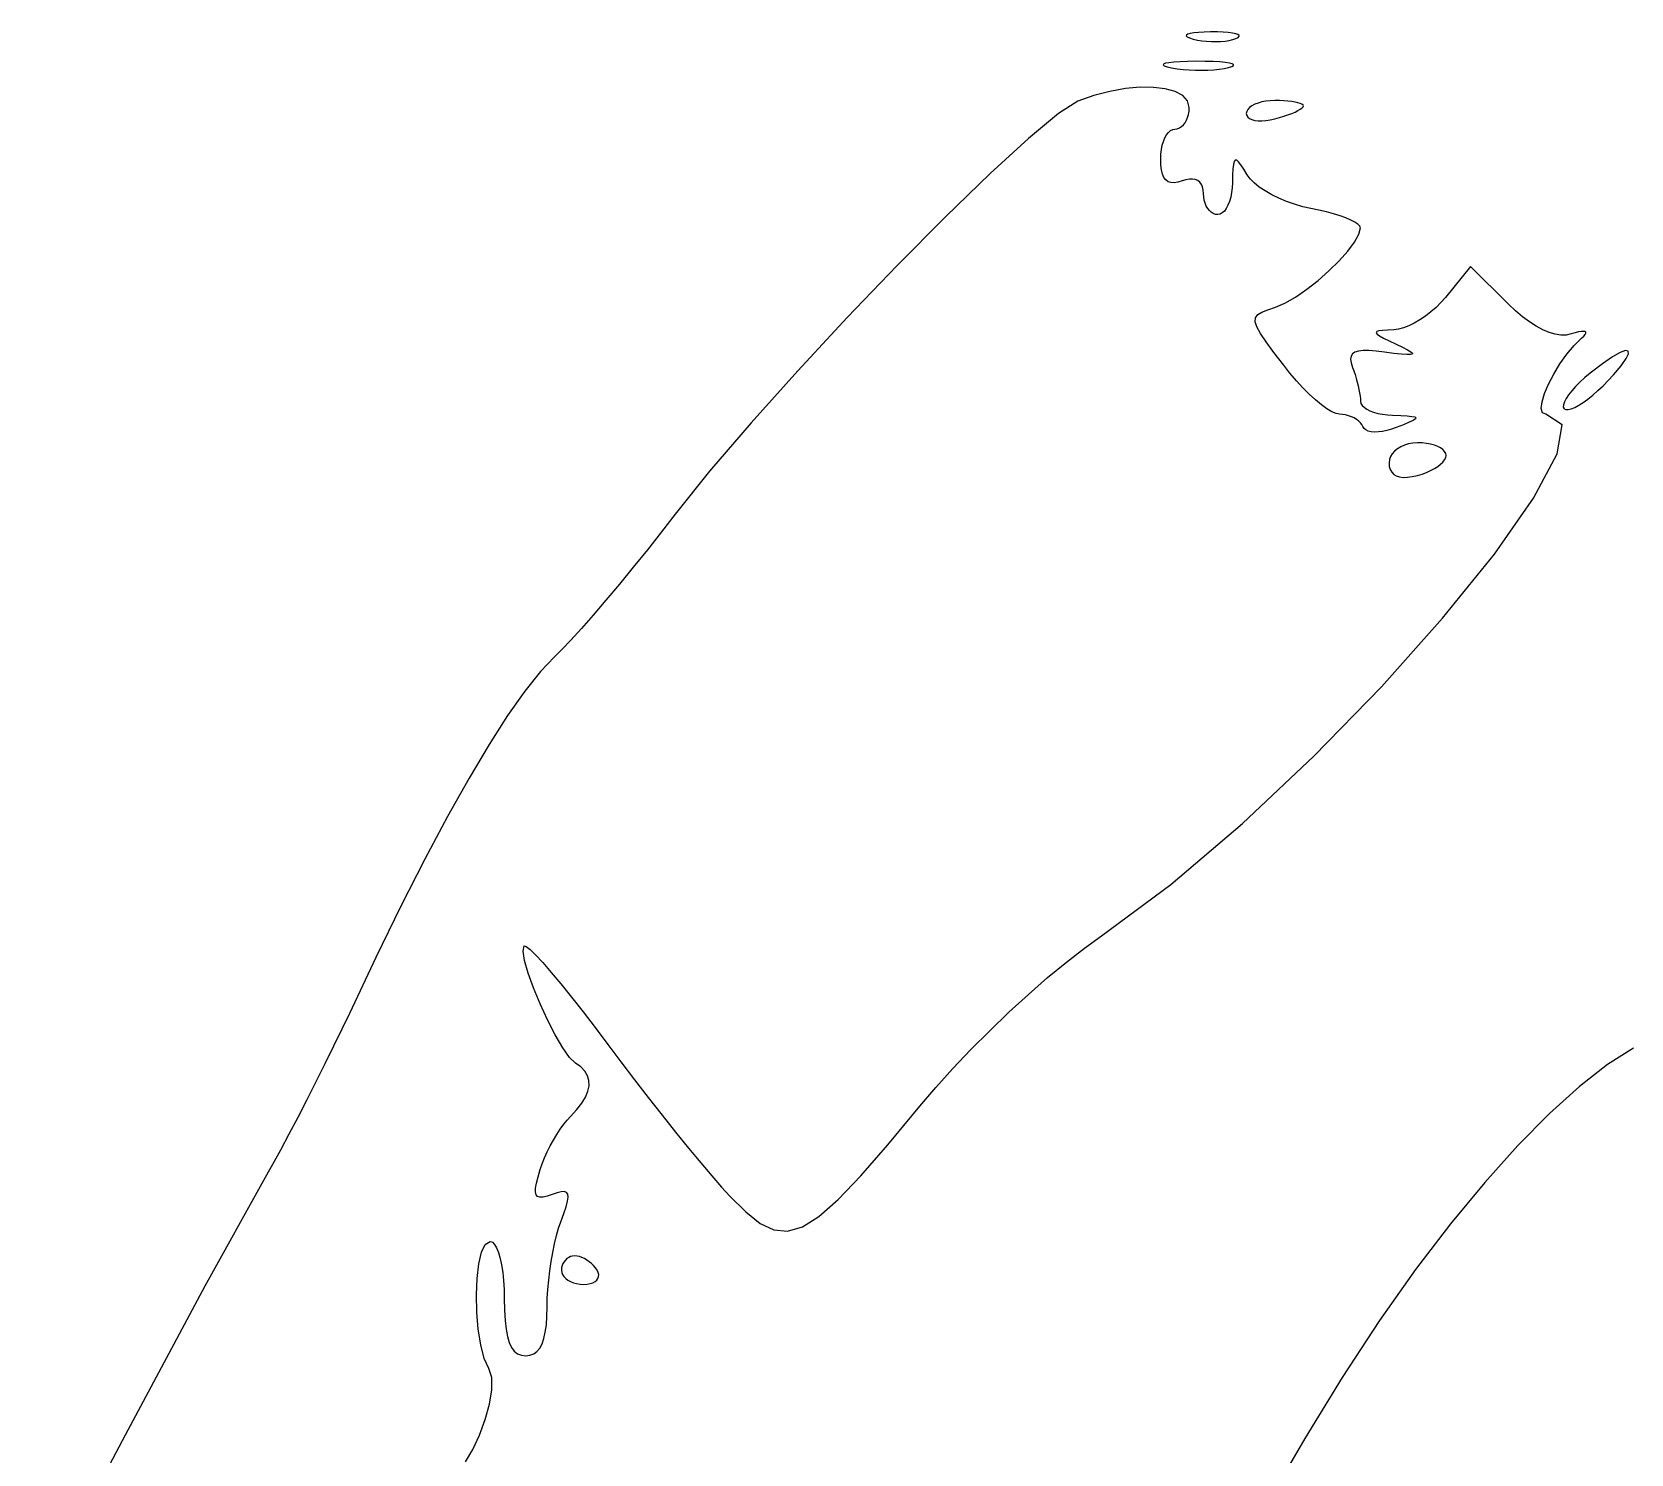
# Model space of a CAD drawing. Header units: millimetres. Extents: x 0 to 1242, y -2208 to 0.
# Drawn here: x 602.9 to 715, y -1510.9 to -1411.2 of the extents above; entities that cross this region are included whole.
import ezdxf

# ---------------------------------------------------------------- set-up
doc = ezdxf.new("R2010")
doc.units = ezdxf.units.MM
doc.layers.get('0').update_dxf_attribs({"linetype": 'CONTINUOUS'})

msp = doc.modelspace()

# ---------------------------------------------------------------- linework, layer by layer
for p, q in [((683.806776, -1411.413736), (683.793953, -1411.477198)), ((683.793953, -1411.477198), (683.864992, -1411.545592)), ((683.900875, -1411.35625), (683.806776, -1411.413736)), ((683.864992, -1411.545592), (684.022479, -1411.617874)), ((684.073664, -1411.305784), (683.900875, -1411.35625)), ((684.022479, -1411.617874), (684.269, -1411.693)), ((684.322557, -1411.263382), (684.073664, -1411.305784)), ((684.269, -1411.693), (684.57116, -1411.761084)), ((684.269, -1411.693), (684.269, -1411.693)), ((684.644968, -1411.230088), (684.322557, -1411.263382)), ((684.57116, -1411.761084), (684.88964, -1411.812992)), ((685.038311, -1411.206946), (684.644968, -1411.230088)), ((684.88964, -1411.812992), (685.21814, -1411.848808)), ((685.5, -1411.195), (685.038311, -1411.206946)), ((685.21814, -1411.848808), (685.55036, -1411.868616)), ((685.968761, -1411.19565), (685.5, -1411.195)), ((685.55036, -1411.868616), (685.88, -1411.8725)), ((685.88, -1411.8725), (686.20076, -1411.860544)), ((686.382568, -1411.20896), (685.968761, -1411.19565)), ((686.20076, -1411.860544), (686.50634, -1411.832832)), ((686.737707, -1411.23397), (686.382568, -1411.20896)), ((686.50634, -1411.832832), (686.79044, -1411.789448)), ((687.030464, -1411.26972), (686.737707, -1411.23397)), ((686.79044, -1411.789448), (687.04676, -1411.730476)), ((687.257125, -1411.31525), (687.030464, -1411.26972)), ((687.04676, -1411.730476), (687.269, -1411.656)), ((687.413976, -1411.3696), (687.257125, -1411.31525)), ((687.269, -1411.656), (687.428529, -1411.57597)), ((687.497303, -1411.43181), (687.413976, -1411.3696)), ((687.428529, -1411.57597), (687.503392, -1411.50092)), ((687.503392, -1411.50092), (687.497303, -1411.43181)), ((682.202768, -1413.44676), (682.173004, -1413.5054)), ((682.173004, -1413.5054), (682.253856, -1413.56896)), ((682.3395, -1413.394), (682.202768, -1413.44676)), ((682.253856, -1413.56896), (682.448972, -1413.63648)), ((682.579552, -1413.34808), (682.3395, -1413.394)), ((682.448972, -1413.63648), (682.762, -1413.707)), ((682.919276, -1413.30996), (682.579552, -1413.34808)), ((682.762, -1413.707), (683.15048, -1413.771267)), ((682.762, -1413.707), (682.762, -1413.707)), ((683.355024, -1413.2806), (682.919276, -1413.30996)), ((683.15048, -1413.771267), (683.56392, -1413.820696)), ((683.883148, -1413.26096), (683.355024, -1413.2806)), ((683.56392, -1413.820696), (683.99392, -1413.855329)), ((684.5, -1413.252), (683.883148, -1413.26096)), ((683.99392, -1413.855329), (684.43208, -1413.875208)), ((684.43208, -1413.875208), (684.87, -1413.880375)), ((685.123748, -1413.254757), (684.5, -1413.252)), ((684.87, -1413.880375), (685.29928, -1413.870872)), ((685.671824, -1413.269016), (685.123748, -1413.254757)), ((685.29928, -1413.870872), (685.71152, -1413.846741)), ((686.139476, -1413.293859), (685.671824, -1413.269016)), ((685.71152, -1413.846741), (686.09832, -1413.808024)), ((686.09832, -1413.808024), (686.45128, -1413.754763)), ((686.521952, -1413.328368), (686.139476, -1413.293859)), ((686.45128, -1413.754763), (686.762, -1413.687)), ((686.8145, -1413.371625), (686.521952, -1413.328368)), ((686.762, -1413.687), (686.990372, -1413.613773)), ((687.012368, -1413.422712), (686.8145, -1413.371625)), ((686.990372, -1413.613773), (687.105056, -1413.544704)), ((687.110804, -1413.480711), (687.012368, -1413.422712)), ((687.105056, -1413.544704), (687.110804, -1413.480711)), ((679.522037, -1415.168341), (678.437248, -1415.361024)), ((680.549184, -1415.074472), (679.522037, -1415.168341)), ((681.491875, -1415.077875), (680.549184, -1415.074472)), ((682.323296, -1415.177008), (681.491875, -1415.077875)), ((683.016633, -1415.370329), (682.323296, -1415.177008)), ((676.202, -1416.049), (674.835196, -1416.919595)), ((677.321631, -1415.654063), (676.202, -1416.049)), ((676.202, -1416.049), (676.202, -1416.049)), ((678.437248, -1415.361024), (677.321631, -1415.654063)), ((683.545072, -1415.656296), (683.016633, -1415.370329)), ((683.881799, -1416.033367), (683.545072, -1415.656296)), ((684, -1416.5), (683.881799, -1416.033367)), ((688.3872, -1416.371952), (688.2241, -1416.490686)), ((688.5875, -1416.26625), (688.3872, -1416.371952)), ((688.8208, -1416.175488), (688.5875, -1416.26625)), ((689.0829, -1416.101574), (688.8208, -1416.175488)), ((689.3696, -1416.046416), (689.0829, -1416.101574)), ((689.6767, -1416.011922), (689.3696, -1416.046416)), ((690, -1416), (689.6767, -1416.011922)), ((690.3233, -1416.005054), (690, -1416)), ((690.6304, -1416.019672), (690.3233, -1416.005054)), ((690.9171, -1416.043038), (690.6304, -1416.019672)), ((691.1792, -1416.074336), (690.9171, -1416.043038)), ((691.4125, -1416.11275), (691.1792, -1416.074336)), ((691.6128, -1416.157464), (691.4125, -1416.11275)), ((691.7759, -1416.207662), (691.6128, -1416.157464)), ((691.8976, -1416.262528), (691.7759, -1416.207662)), ((691.9737, -1416.321246), (691.8976, -1416.262528)), ((691.8976, -1416.530704), (691.9737, -1416.451893)), ((692, -1416.383), (691.9737, -1416.321246)), ((691.9737, -1416.451893), (692, -1416.383)), ((674.835196, -1416.919595), (672.729768, -1418.66592)), ((683.5896, -1417.7096), (683.70625, -1417.559375)), ((683.70625, -1417.559375), (683.8064, -1417.3844)), ((683.8064, -1417.3844), (683.88795, -1417.187825)), ((683.88795, -1417.187825), (683.9488, -1416.9728)), ((683.9488, -1416.9728), (683.98685, -1416.742475)), ((683.98685, -1416.742475), (684, -1416.5)), ((688.0263, -1416.759618), (688, -1416.906)), ((688, -1416.906), (688.0263, -1417.045758)), ((688, -1416.906), (688, -1416.906)), ((688.1024, -1416.620544), (688.0263, -1416.759618)), ((688.0263, -1417.045758), (688.1024, -1417.165104)), ((688.2241, -1416.490686), (688.1024, -1416.620544)), ((688.1024, -1417.165104), (688.2241, -1417.263246)), ((688.2241, -1417.263246), (688.3872, -1417.339392)), ((688.3872, -1417.339392), (688.5875, -1417.39275)), ((688.5875, -1417.39275), (688.8208, -1417.422528)), ((688.8208, -1417.422528), (689.0829, -1417.427934)), ((689.0829, -1417.427934), (689.3696, -1417.408176)), ((689.3696, -1417.408176), (689.6767, -1417.362462)), ((689.6767, -1417.362462), (690, -1417.29)), ((690, -1417.29), (690.3233, -1417.200317)), ((690.3233, -1417.200317), (690.6304, -1417.105336)), ((690.6304, -1417.105336), (690.9171, -1417.006959)), ((690.9171, -1417.006959), (691.1792, -1416.907088)), ((691.1792, -1416.907088), (691.4125, -1416.807625)), ((691.4125, -1416.807625), (691.6128, -1416.710472)), ((691.6128, -1416.710472), (691.7759, -1416.617531)), ((691.7759, -1416.617531), (691.8976, -1416.530704)), ((672.729768, -1418.66592), (670.041392, -1421.128285)), ((682.1936, -1418.864648), (682.29375, -1418.618875)), ((682.29375, -1418.618875), (682.4104, -1418.407872)), ((682.4104, -1418.407872), (682.54145, -1418.236061)), ((682.54145, -1418.236061), (682.6848, -1418.107864)), ((682.6848, -1418.107864), (682.83835, -1418.027703)), ((682.83835, -1418.027703), (683, -1418)), ((683, -1418), (683.16165, -1417.980275)), ((683.16165, -1417.980275), (683.3152, -1417.9232)), ((683.3152, -1417.9232), (683.45855, -1417.831925)), ((683.45855, -1417.831925), (683.5896, -1417.7096)), ((682, -1420.107), (682.01315, -1419.766367)), ((682.01315, -1419.766367), (682.0512, -1419.442816)), ((682.0512, -1419.442816), (682.11205, -1419.140769)), ((682.11205, -1419.140769), (682.1936, -1418.864648)), ((682.013893, -1420.515934), (682, -1420.107)), ((682.056064, -1420.866032), (682.013893, -1420.515934)), ((682.127251, -1421.158038), (682.056064, -1420.866032)), ((687.063184, -1420.791344), (687.041693, -1421.214428)), ((687.098391, -1420.478696), (687.063184, -1420.791344)), ((687.151232, -1420.274432), (687.098391, -1420.478696)), ((687.225625, -1420.1765), (687.151232, -1420.274432)), ((687.325488, -1420.182848), (687.225625, -1420.1765)), ((687.454739, -1420.291424), (687.325488, -1420.182848)), ((687.617296, -1420.500176), (687.454739, -1420.291424)), ((687.817077, -1420.807052), (687.617296, -1420.500176)), ((688.058, -1421.21), (687.817077, -1420.807052)), ((670.041392, -1421.128285), (666.925744, -1424.147)), ((682.228192, -1421.392696), (682.127251, -1421.158038)), ((682.359625, -1421.57075), (682.228192, -1421.392696)), ((682.522288, -1421.692944), (682.359625, -1421.57075)), ((682.716919, -1421.760022), (682.522288, -1421.692944)), ((682.944256, -1421.772728), (682.716919, -1421.760022)), ((683.205037, -1421.731806), (682.944256, -1421.772728)), ((683.5, -1421.638), (683.205037, -1421.731806)), ((683.764102, -1421.553816), (683.5, -1421.638)), ((684.006976, -1421.510648), (683.764102, -1421.553816)), ((684.227074, -1421.507572), (684.006976, -1421.510648)), ((684.422848, -1421.543664), (684.227074, -1421.507572)), ((684.59275, -1421.618), (684.422848, -1421.543664)), ((684.735232, -1421.729656), (684.59275, -1421.618)), ((684.848746, -1421.877708), (684.735232, -1421.729656)), ((684.931744, -1422.061232), (684.848746, -1421.877708)), ((684.982678, -1422.279304), (684.931744, -1422.061232)), ((687.03, -1421.75), (687.012122, -1422.113591)), ((687.041693, -1421.214428), (687.03, -1421.75)), ((688.264726, -1421.494862), (688.058, -1421.21)), ((688.549848, -1421.782136), (688.264726, -1421.494862)), ((688.903982, -1422.066854), (688.549848, -1421.782136)), ((689.317744, -1422.344048), (688.903982, -1422.066854)), ((685, -1422.531), (684.982678, -1422.279304)), ((685.01315, -1422.768476), (685, -1422.531)), ((685.0512, -1422.994048), (685.01315, -1422.768476)), ((685.11205, -1423.204632), (685.0512, -1422.994048)), ((686.818928, -1423.076384), (686.71525, -1423.338875)), ((686.904414, -1422.781517), (686.818928, -1423.076384)), ((686.969536, -1422.459008), (686.904414, -1422.781517)), ((687.012122, -1422.113591), (686.969536, -1422.459008)), ((689.78175, -1422.60875), (689.317744, -1422.344048)), ((690.286616, -1422.855992), (689.78175, -1422.60875)), ((690.822958, -1423.080806), (690.286616, -1422.855992)), ((691.381392, -1423.278224), (690.822958, -1423.080806)), ((666.925744, -1424.147), (663.5385, -1427.562375)), ((685.1936, -1423.397144), (685.11205, -1423.204632)), ((685.29375, -1423.5685), (685.1936, -1423.397144)), ((685.4104, -1423.715616), (685.29375, -1423.5685)), ((685.54145, -1423.835408), (685.4104, -1423.715616)), ((685.6848, -1423.924792), (685.54145, -1423.835408)), ((685.83835, -1423.980684), (685.6848, -1423.924792)), ((686, -1424), (685.83835, -1423.980684)), ((686.162058, -1423.970399), (686, -1424)), ((686.316784, -1423.884752), (686.162058, -1423.970399)), ((686.462006, -1423.747793), (686.316784, -1423.884752)), ((686.595552, -1423.564256), (686.462006, -1423.747793)), ((686.71525, -1423.338875), (686.595552, -1423.564256)), ((691.952534, -1423.443278), (691.381392, -1423.278224)), ((692.527, -1423.571), (691.952534, -1423.443278)), ((693.088374, -1423.685455), (692.527, -1423.571)), ((693.621632, -1423.81212), (693.088374, -1423.685455)), ((694.119478, -1423.948145), (693.621632, -1423.81212)), ((694.574616, -1424.09068), (694.119478, -1423.948145)), ((694.97975, -1424.236875), (694.574616, -1424.09068)), ((695.327584, -1424.38388), (694.97975, -1424.236875)), ((695.610822, -1424.528845), (695.327584, -1424.38388)), ((695.57816, -1425.92772), (695.888815, -1425.370475)), ((695.822168, -1424.66892), (695.610822, -1424.528845)), ((695.954326, -1424.801255), (695.822168, -1424.66892)), ((695.888815, -1425.370475), (696, -1424.923)), ((696, -1424.923), (695.954326, -1424.801255)), ((694.49584, -1427.24324), (695.102385, -1426.562665)), ((695.102385, -1426.562665), (695.57816, -1425.92772)), ((663.5385, -1427.562375), (660.035336, -1431.21472)), ((693.792875, -1427.937375), (694.49584, -1427.24324)), ((703.719, -1427.628), (701.949, -1429.814)), ((706.37, -1430.279), (703.719, -1427.628)), ((692.235085, -1429.238045), (693.02784, -1428.613)), ((693.02784, -1428.613), (693.792875, -1427.937375)), ((690.703815, -1430.208115), (691.44896, -1429.78044)), ((691.44896, -1429.78044), (692.235085, -1429.238045)), ((701.949, -1429.814), (701.638833, -1430.168228)), ((688.64872, -1431.232536), (688.80397, -1431.014843)), ((688.80397, -1431.014843), (689.08876, -1430.833432)), ((689.08876, -1430.833432), (689.49985, -1430.665689)), ((689.49985, -1430.665689), (690.034, -1430.489)), ((690.034, -1430.489), (690.703815, -1430.208115)), ((700.931631, -1430.824196), (700.549752, -1431.116432)), ((701.297184, -1430.506544), (700.931631, -1430.824196)), ((701.638833, -1430.168228), (701.297184, -1430.506544)), ((706.86552, -1430.748893), (706.37, -1430.279)), ((707.35744, -1431.165104), (706.86552, -1430.748893)), ((660.035336, -1431.21472), (656.571928, -1434.944345)), ((688.62625, -1431.509125), (688.64872, -1431.232536)), ((688.7398, -1431.867224), (688.62625, -1431.509125)), ((688.99261, -1432.329447), (688.7398, -1431.867224)), ((697.284786, -1432.154393), (697.140352, -1432.206176)), ((697.533344, -1432.117472), (697.284786, -1432.154393)), ((697.885318, -1432.090859), (697.533344, -1432.117472)), ((698.34, -1432.07), (697.885318, -1432.090859)), ((698.660697, -1432.030052), (698.34, -1432.07)), ((699.010536, -1431.936176), (698.660697, -1432.030052)), ((699.381939, -1431.793124), (699.010536, -1431.936176)), ((699.767328, -1431.605648), (699.381939, -1431.793124)), ((700.159125, -1431.3785), (699.767328, -1431.605648)), ((700.549752, -1431.116432), (700.159125, -1431.3785)), ((707.8424, -1431.526031), (707.35744, -1431.165104)), ((708.31704, -1431.830072), (707.8424, -1431.526031)), ((708.778, -1432.075625), (708.31704, -1431.830072)), ((709.22192, -1432.261088), (708.778, -1432.075625)), ((689.38792, -1432.918408), (688.99261, -1432.329447)), ((689.92897, -1433.656721), (689.38792, -1432.918408)), ((697.140352, -1432.206176), (697.10075, -1432.277375)), ((697.10075, -1432.277375), (697.166688, -1432.372544)), ((697.166688, -1432.372544), (697.338874, -1432.496237)), ((697.338874, -1432.496237), (697.618016, -1432.653008)), ((697.618016, -1432.653008), (698.004822, -1432.847411)), ((698.004822, -1432.847411), (698.5, -1433.084)), ((698.5, -1433.084), (698.954061, -1433.303095)), ((709.64544, -1432.384859), (709.22192, -1432.261088)), ((710.0452, -1432.445336), (709.64544, -1432.384859)), ((710.41784, -1432.440917), (710.0452, -1432.445336)), ((710.76, -1432.37), (710.41784, -1432.440917)), ((710.457344, -1433.785088), (710.971073, -1433.168431)), ((711.042593, -1432.285749), (710.76, -1432.37)), ((710.971073, -1433.168431), (711.5, -1432.656)), ((711.281824, -1432.227712), (711.042593, -1432.285749)), ((711.476571, -1432.195463), (711.281824, -1432.227712)), ((711.625712, -1432.188576), (711.476571, -1432.195463)), ((711.5, -1432.656), (711.648057, -1432.519661)), ((711.728125, -1432.206625), (711.625712, -1432.188576)), ((711.648057, -1432.519661), (711.743776, -1432.406128)), ((711.782688, -1432.249184), (711.728125, -1432.206625)), ((711.743776, -1432.406128), (711.788279, -1432.315827)), ((711.788279, -1432.315827), (711.782688, -1432.249184)), ((690.619, -1434.567), (689.92897, -1433.656721)), ((695.336493, -1433.934559), (695.307552, -1434.144616)), ((695.307552, -1434.144616), (695.343999, -1434.402157)), ((695.434656, -1433.770168), (695.336493, -1433.934559)), ((695.343999, -1434.402157), (695.442, -1434.709)), ((695.605875, -1433.649625), (695.434656, -1433.770168)), ((695.853984, -1433.571112), (695.605875, -1433.649625)), ((696.182817, -1433.532811), (695.853984, -1433.571112)), ((696.596208, -1433.532904), (696.182817, -1433.532811)), ((697.097991, -1433.569573), (696.596208, -1433.532904)), ((697.692, -1433.641), (697.097991, -1433.569573)), ((698.339269, -1433.726735), (697.692, -1433.641)), ((698.853632, -1433.78592), (698.339269, -1433.726735)), ((699.237723, -1433.816725), (698.853632, -1433.78592)), ((698.954061, -1433.303095), (699.296288, -1433.481)), ((699.494176, -1433.81732), (699.237723, -1433.816725)), ((699.296288, -1433.481), (699.524047, -1433.619545)), ((699.625625, -1433.785875), (699.494176, -1433.81732)), ((699.524047, -1433.619545), (699.634704, -1433.72056)), ((699.634704, -1433.72056), (699.625625, -1433.785875)), ((709.976291, -1434.468717), (710.457344, -1433.785088)), ((713.658144, -1433.971104), (712.960688, -1434.450578)), ((714.194956, -1433.667166), (713.658144, -1433.971104)), ((714.565712, -1433.533352), (714.194956, -1433.667166)), ((714.279936, -1434.591096), (714.627524, -1434.098534)), ((714.765, -1433.56425), (714.565712, -1433.533352)), ((714.627524, -1434.098534), (714.787408, -1433.754448)), ((714.787408, -1433.754448), (714.765, -1433.56425)), ((656.571928, -1434.944345), (653.303952, -1438.59156)), ((691.05929, -1435.121908), (690.619, -1434.567)), ((691.51068, -1435.649024), (691.05929, -1435.121908)), ((695.442, -1434.709), (695.532225, -1434.956209)), ((695.532225, -1434.956209), (695.61792, -1435.214512)), ((695.61792, -1435.214512), (695.697915, -1435.478923)), ((695.697915, -1435.478923), (695.77104, -1435.744456)), ((709.182125, -1435.887875), (709.545392, -1435.182064)), ((709.545392, -1435.182064), (709.976291, -1434.468717)), ((711.728842, -1435.431665), (711.382936, -1435.75056)), ((712.108, -1435.111), (711.728842, -1435.431665)), ((712.960688, -1434.450578), (712.108, -1435.111)), ((712.108, -1435.111), (712.108, -1435.111)), ((713, -1436), (713.739232, -1435.226722)), ((713.739232, -1435.226722), (714.279936, -1434.591096)), ((691.96495, -1436.141136), (691.51068, -1435.649024)), ((692.41388, -1436.591032), (691.96495, -1436.141136)), ((692.84925, -1436.9915), (692.41388, -1436.591032)), ((695.77104, -1435.744456), (695.836125, -1436.006125)), ((695.836125, -1436.006125), (695.892, -1436.258944)), ((695.892, -1436.258944), (695.937495, -1436.497927)), ((695.937495, -1436.497927), (695.97144, -1436.718088)), ((708.728399, -1437.127873), (708.903968, -1436.548896)), ((708.903968, -1436.548896), (709.182125, -1435.887875)), ((710.58325, -1436.644125), (710.408872, -1436.90344)), ((710.806288, -1436.36204), (710.58325, -1436.644125)), ((711.074134, -1436.062435), (710.806288, -1436.36204)), ((711.382936, -1435.75056), (711.074134, -1436.062435)), ((712.288344, -1436.654432), (712.642333, -1436.342969)), ((712.642333, -1436.342969), (713, -1436)), ((693.26284, -1437.335328), (692.84925, -1436.9915)), ((693.64643, -1437.615304), (693.26284, -1437.335328)), ((693.9918, -1437.824216), (693.64643, -1437.615304)), ((695.97144, -1436.718088), (695.992665, -1436.914441)), ((695.992665, -1436.914441), (696, -1437.082)), ((696, -1437.082), (696.029601, -1437.231353)), ((696.029601, -1437.231353), (696.115248, -1437.375024)), ((696.115248, -1437.375024), (696.252207, -1437.510931)), ((696.252207, -1437.510931), (696.435744, -1437.636992)), ((696.435744, -1437.636992), (696.661125, -1437.751125)), ((696.661125, -1437.751125), (696.923616, -1437.851248)), ((708.672896, -1437.587552), (708.728399, -1437.127873)), ((708.754937, -1437.890679), (708.672896, -1437.587552)), ((710.221504, -1437.33276), (710.216218, -1437.492265)), ((710.216218, -1437.492265), (710.275, -1437.608)), ((710.287006, -1437.134735), (710.221504, -1437.33276)), ((710.275, -1437.608), (710.393717, -1437.669761)), ((710.408872, -1436.90344), (710.287006, -1437.134735)), ((710.393717, -1437.669761), (710.561856, -1437.673088)), ((710.561856, -1437.673088), (710.773699, -1437.621347)), ((710.773699, -1437.621347), (711.023528, -1437.517904)), ((711.023528, -1437.517904), (711.305625, -1437.366125)), ((711.305625, -1437.366125), (711.614272, -1437.169376)), ((711.614272, -1437.169376), (711.943751, -1436.931023)), ((711.943751, -1436.931023), (712.288344, -1436.654432)), ((653.303952, -1438.59156), (650.387084, -1441.996675)), ((694.29073, -1437.954852), (693.9918, -1437.824216)), ((694.535, -1438), (694.29073, -1437.954852)), ((694.74923, -1438.011396), (694.535, -1438)), ((694.96124, -1438.044368), (694.74923, -1438.011396)), ((695.16761, -1438.097092), (694.96124, -1438.044368)), ((695.36492, -1438.167744), (695.16761, -1438.097092)), ((695.54975, -1438.2545), (695.36492, -1438.167744)), ((695.71868, -1438.355536), (695.54975, -1438.2545)), ((695.86829, -1438.469028), (695.71868, -1438.355536)), ((695.99516, -1438.593152), (695.86829, -1438.469028)), ((696.09587, -1438.726084), (695.99516, -1438.593152)), ((696.167, -1438.866), (696.09587, -1438.726084)), ((696.247093, -1438.995454), (696.167, -1438.866)), ((696.923616, -1437.851248), (697.218483, -1437.935279)), ((697.218483, -1437.935279), (697.540992, -1438.001136)), ((697.540992, -1438.001136), (697.886409, -1438.046737)), ((697.886409, -1438.046737), (698.25, -1438.07)), ((698.25, -1438.07), (698.826511, -1438.090171)), ((699.011319, -1438.730339), (698.5, -1438.936)), ((698.826511, -1438.090171), (699.277088, -1438.113408)), ((699.406832, -1438.562832), (699.011319, -1438.730339)), ((699.277088, -1438.113408), (699.602997, -1438.144097)), ((699.685273, -1438.429093), (699.406832, -1438.562832)), ((699.602997, -1438.144097), (699.805504, -1438.186624)), ((699.845376, -1438.324736), (699.685273, -1438.429093)), ((699.805504, -1438.186624), (699.885875, -1438.245375)), ((699.885875, -1438.245375), (699.845376, -1438.324736)), ((708.992, -1438), (708.754937, -1437.890679)), ((710.141407, -1438.736307), (708.992, -1438)), ((709.782456, -1440.780536), (710.141407, -1438.736307)), ((696.374304, -1439.098112), (696.247093, -1438.995454)), ((696.543731, -1439.173818), (696.374304, -1439.098112)), ((696.750472, -1439.222416), (696.543731, -1439.173818)), ((696.989625, -1439.24375), (696.750472, -1439.222416)), ((697.256288, -1439.237664), (696.989625, -1439.24375)), ((697.545559, -1439.204002), (697.256288, -1439.237664)), ((697.852536, -1439.142608), (697.545559, -1439.204002)), ((698.172317, -1439.053326), (697.852536, -1439.142608)), ((698.5, -1438.936), (698.172317, -1439.053326)), ((700, -1440), (699.6767, -1440.018497)), ((700.3233, -1440.011629), (700, -1440)), ((698.1024, -1440.962944), (698.0263, -1441.178793)), ((698.2241, -1440.761411), (698.1024, -1440.962944)), ((698.3872, -1440.577152), (698.2241, -1440.761411)), ((698.5875, -1440.413125), (698.3872, -1440.577152)), ((698.8208, -1440.272288), (698.5875, -1440.413125)), ((699.0829, -1440.157599), (698.8208, -1440.272288)), ((699.3696, -1440.072016), (699.0829, -1440.157599)), ((699.6767, -1440.018497), (699.3696, -1440.072016)), ((700.6304, -1440.045272), (700.3233, -1440.011629)), ((700.9171, -1440.099063), (700.6304, -1440.045272)), ((701.1792, -1440.171136), (700.9171, -1440.099063)), ((701.4125, -1440.259625), (701.1792, -1440.171136)), ((701.6128, -1440.362664), (701.4125, -1440.259625)), ((701.7759, -1440.478387), (701.6128, -1440.362664)), ((701.8976, -1440.604928), (701.7759, -1440.478387)), ((701.9737, -1440.740421), (701.8976, -1440.604928)), ((701.8976, -1441.188304), (701.9737, -1441.032718)), ((702, -1440.883), (701.9737, -1440.740421)), ((701.9737, -1441.032718), (702, -1440.883)), ((708.125489, -1443.885649), (709.782456, -1440.780536)), ((650.387084, -1441.996675), (647.977, -1445)), ((698.0263, -1441.178793), (698, -1441.406)), ((698, -1441.406), (698.0209, -1441.662034)), ((698, -1441.406), (698, -1441.406)), ((698.0209, -1441.662034), (698.0832, -1441.881552)), ((698.0832, -1441.881552), (698.1863, -1442.064278)), ((698.1863, -1442.064278), (698.3296, -1442.209936)), ((698.3296, -1442.209936), (698.5125, -1442.31825)), ((700, -1442.29), (700.3233, -1442.193742)), ((700.3233, -1442.193742), (700.6304, -1442.079736)), ((700.6304, -1442.079736), (700.9171, -1441.950934)), ((700.9171, -1441.950934), (701.1792, -1441.810288)), ((701.1792, -1441.810288), (701.4125, -1441.66075)), ((701.4125, -1441.66075), (701.6128, -1441.505272)), ((701.6128, -1441.505272), (701.7759, -1441.346806)), ((701.7759, -1441.346806), (701.8976, -1441.188304)), ((698.5125, -1442.31825), (698.7344, -1442.388944)), ((698.7344, -1442.388944), (698.9947, -1442.421742)), ((698.9947, -1442.421742), (699.2928, -1442.416368)), ((699.2928, -1442.416368), (699.6281, -1442.372546)), ((699.6281, -1442.372546), (700, -1442.29)), ((705.380848, -1447.804608), (708.125489, -1443.885649)), ((647.977, -1445), (647.01312, -1446.24525)), ((647.01312, -1446.24525), (646.02812, -1447.492)), ((646.02812, -1447.492), (645.03976, -1448.71925)), ((701.758875, -1452.290375), (705.380848, -1447.804608)), ((645.03976, -1448.71925), (644.0658, -1449.906)), ((644.0658, -1449.906), (643.124, -1451.03125)), ((643.124, -1451.03125), (642.23212, -1452.074)), ((642.23212, -1452.074), (641.40792, -1453.01325)), ((697.469912, -1457.095912), (701.758875, -1452.290375)), ((641.40792, -1453.01325), (640.66916, -1453.828)), ((640.0336, -1454.49725), (639.519, -1455)), ((640.66916, -1453.828), (640.0336, -1454.49725)), ((639.519, -1455), (638.530109, -1456.031263)), ((638.530109, -1456.031263), (637.433272, -1457.403104)), ((637.433272, -1457.403104), (636.231543, -1459.110201)), ((692.724301, -1461.974181), (697.469912, -1457.095912)), ((636.231543, -1459.110201), (634.927976, -1461.147232)), ((634.927976, -1461.147232), (633.525625, -1463.508875)), ((687.732384, -1466.678144), (692.724301, -1461.974181)), ((633.525625, -1463.508875), (632.027544, -1466.189808)), ((632.027544, -1466.189808), (630.436787, -1469.184709)), ((682.704503, -1470.960763), (687.732384, -1466.678144)), ((630.436787, -1469.184709), (628.756408, -1472.488256)), ((677.851, -1474.575), (682.704503, -1470.960763)), ((628.756408, -1472.488256), (626.989461, -1476.095127)), ((676.658081, -1475.427841), (677.851, -1474.575)), ((637.313459, -1475.631084), (637.393, -1475.273)), ((637.417992, -1476.290392), (637.313459, -1475.631084)), ((637.393, -1475.273), (637.53237, -1475.301423)), ((637.53237, -1475.301423), (637.80368, -1475.515624)), ((637.80368, -1475.515624), (638.19463, -1475.901101)), ((675.392328, -1476.408008), (676.658081, -1475.427841)), ((626.989461, -1476.095127), (625.139, -1480)), ((637.674133, -1477.176608), (637.417992, -1476.290392)), ((638.19463, -1475.901101), (638.69292, -1476.443352)), ((638.69292, -1476.443352), (639.28625, -1477.127875)), ((674.074447, -1477.496067), (675.392328, -1476.408008)), ((638.049416, -1478.215416), (637.674133, -1477.176608)), ((639.28625, -1477.127875), (639.96232, -1477.940168)), ((639.96232, -1477.940168), (640.70883, -1478.865729)), ((672.725144, -1478.672584), (674.074447, -1477.496067)), ((638.511375, -1479.3325), (638.049416, -1478.215416)), ((640.70883, -1478.865729), (641.51348, -1479.890056)), ((671.365125, -1479.918125), (672.725144, -1478.672584)), ((625.139, -1480), (624.611143, -1481.116475)), ((639.027544, -1480.453544), (638.511375, -1479.3325)), ((641.51348, -1479.890056), (642.36397, -1480.998647)), ((670.015096, -1481.213256), (671.365125, -1479.918125)), ((624.611143, -1481.116475), (624.036624, -1482.3048)), ((639.565457, -1481.504232), (639.027544, -1480.453544)), ((642.36397, -1480.998647), (643.248, -1482.177)), ((668.695763, -1482.538543), (670.015096, -1481.213256)), ((624.036624, -1482.3048), (623.427821, -1483.540825)), ((640.092648, -1482.410248), (639.565457, -1481.504232)), ((640.576651, -1483.097276), (640.092648, -1482.410248)), ((643.248, -1482.177), (644.167719, -1483.40436)), ((667.427832, -1483.874552), (668.695763, -1482.538543)), ((715.132498, -1482.439842), (713.315096, -1483.592144)), ((623.427821, -1483.540825), (622.797112, -1484.8004)), ((640.985, -1483.491), (640.576651, -1483.097276)), ((641.357004, -1483.760414), (640.985, -1483.491)), ((644.167719, -1483.40436), (645.120912, -1484.65476)), ((713.315096, -1483.592144), (711.34575, -1485.12475)), ((622.797112, -1484.8004), (622.156875, -1486.059375)), ((641.638432, -1484.053192), (641.357004, -1483.760414)), ((641.829308, -1484.369238), (641.638432, -1484.053192)), ((641.929656, -1484.708456), (641.829308, -1484.369238)), ((641.9395, -1485.07075), (641.929656, -1484.708456)), ((645.120912, -1484.65476), (646.089633, -1485.90588)), ((666.232009, -1485.201849), (667.427832, -1483.874552)), ((641.426248, -1486.295128), (641.687772, -1485.864182)), ((641.687772, -1485.864182), (641.858864, -1485.456024)), ((641.858864, -1485.456024), (641.9395, -1485.07075)), ((646.089633, -1485.90588), (647.055936, -1487.1354)), ((665.129, -1486.501), (666.232009, -1485.201849)), ((711.34575, -1485.12475), (709.242664, -1487.022336)), ((622.156875, -1486.059375), (621.519488, -1487.2936)), ((640.632, -1487.225), (641.074316, -1486.748766)), ((641.074316, -1486.748766), (641.426248, -1486.295128)), ((662.876775, -1489.211196), (665.129, -1486.501)), ((709.242664, -1487.022336), (707.024042, -1489.269578)), ((621.519488, -1487.2936), (620.897329, -1488.478925)), ((639.680592, -1488.487832), (639.920766, -1488.116486)), ((639.920766, -1488.116486), (640.162344, -1487.777024)), ((640.162344, -1487.777024), (640.400898, -1487.477258)), ((640.400898, -1487.477258), (640.632, -1487.225)), ((647.055936, -1487.1354), (648.001875, -1488.321)), ((620.897329, -1488.478925), (620.302776, -1489.5912)), ((639.012774, -1489.715054), (639.222168, -1489.294928)), ((639.222168, -1489.294928), (639.44625, -1488.88325)), ((639.44625, -1488.88325), (639.680592, -1488.487832)), ((648.001875, -1488.321), (648.909504, -1489.44036)), ((660.98488, -1491.385448), (662.876775, -1489.211196)), ((707.024042, -1489.269578), (704.708088, -1491.851152)), ((620.302776, -1489.5912), (619.748207, -1490.606275)), ((638.655762, -1490.549402), (638.822496, -1490.135816)), ((638.822496, -1490.135816), (639.012774, -1489.715054)), ((648.909504, -1489.44036), (649.760877, -1490.47116)), ((619.246, -1491.5), (615.015303, -1499.137115)), ((619.748207, -1490.606275), (619.246, -1491.5)), ((638.250096, -1491.904824), (638.359632, -1491.470878)), ((638.359632, -1491.470878), (638.517, -1490.948)), ((638.517, -1490.948), (638.655762, -1490.549402)), ((649.760877, -1490.47116), (650.538048, -1491.39108)), ((650.538048, -1491.39108), (651.223071, -1492.1778)), ((659.394785, -1493.051452), (660.98488, -1491.385448)), ((638.182728, -1492.523392), (638.190444, -1492.254206)), ((638.229, -1492.71675), (638.182728, -1492.523392)), ((638.190444, -1492.254206), (638.250096, -1491.904824)), ((639.699609, -1492.573636), (639.342, -1492.699)), ((639.986472, -1492.503208), (639.699609, -1492.573636)), ((640.204443, -1492.493512), (639.986472, -1492.503208)), ((640.355376, -1492.550344), (640.204443, -1492.493512)), ((640.441125, -1492.6795), (640.355376, -1492.550344)), ((640.463544, -1492.886776), (640.441125, -1492.6795)), ((651.223071, -1492.1778), (651.798, -1492.809)), ((704.708088, -1491.851152), (702.313006, -1494.751734)), ((638.331312, -1492.838648), (638.229, -1492.71675)), ((638.491716, -1492.893454), (638.331312, -1492.838648)), ((638.712264, -1492.885536), (638.491716, -1492.893454)), ((638.995008, -1492.819262), (638.712264, -1492.885536)), ((639.342, -1492.699), (638.995008, -1492.819262)), ((640.169361, -1494.035284), (640.325808, -1493.558872)), ((640.325808, -1493.558872), (640.424487, -1493.177968)), ((640.424487, -1493.177968), (640.463544, -1492.886776)), ((651.798, -1492.809), (652.914335, -1493.925244)), ((658.04796, -1494.236904), (659.394785, -1493.051452)), ((639.802386, -1495.064965), (639.957, -1494.613)), ((639.957, -1494.613), (640.169361, -1494.035284)), ((652.914335, -1493.925244), (653.92276, -1494.727112)), ((653.92276, -1494.727112), (654.881805, -1495.186908)), ((656.885875, -1494.9695), (658.04796, -1494.236904)), ((702.313006, -1494.751734), (699.857, -1497.956)), ((634.664286, -1496.197424), (635, -1496)), ((635, -1496), (635.16165, -1496.0526)), ((639.518322, -1496.151955), (639.655488, -1495.58212)), ((639.655488, -1495.58212), (639.802386, -1495.064965)), ((654.881805, -1495.186908), (655.85, -1495.276936)), ((655.85, -1495.276936), (656.885875, -1494.9695)), ((634.207082, -1497.560168), (634.399768, -1496.741552)), ((634.399768, -1496.741552), (634.664286, -1496.197424)), ((635.16165, -1496.0526), (635.3152, -1496.2048)), ((635.3152, -1496.2048), (635.45855, -1496.4482)), ((635.45855, -1496.4482), (635.5896, -1496.7744)), ((635.5896, -1496.7744), (635.70625, -1497.175)), ((639.28125, -1497.399625), (639.392904, -1496.76196)), ((639.392904, -1496.76196), (639.518322, -1496.151955)), ((640.509306, -1497.11205), (640.385992, -1497.1936)), ((640.644224, -1497.0512), (640.509306, -1497.11205)), ((640.788778, -1497.01315), (640.644224, -1497.0512)), ((640.941, -1497), (640.788778, -1497.01315)), ((641.101346, -1497.01315), (640.941, -1497)), ((641.269408, -1497.0512), (641.101346, -1497.01315)), ((641.441922, -1497.11205), (641.269408, -1497.0512)), ((641.615624, -1497.1936), (641.441922, -1497.11205)), ((634.086864, -1498.581056), (634.207082, -1497.560168)), ((635.70625, -1497.175), (635.8064, -1497.6416)), ((635.8064, -1497.6416), (635.88795, -1498.1658)), ((635.88795, -1498.1658), (635.9488, -1498.7392)), ((639.107298, -1498.707895), (639.185376, -1498.05244)), ((639.185376, -1498.05244), (639.28125, -1497.399625)), ((640.012362, -1497.83835), (640, -1498)), ((640, -1498), (640.020513, -1498.16165)), ((640, -1498), (640, -1498)), ((640.048136, -1497.6848), (640.012362, -1497.83835)), ((640.020513, -1498.16165), (640.079864, -1498.3152)), ((640.105354, -1497.54145), (640.048136, -1497.6848)), ((640.182048, -1497.4104), (640.105354, -1497.54145)), ((640.27625, -1497.29375), (640.182048, -1497.4104)), ((640.385992, -1497.1936), (640.27625, -1497.29375)), ((641.78725, -1497.29375), (641.615624, -1497.1936)), ((641.953536, -1497.4104), (641.78725, -1497.29375)), ((642.111218, -1497.54145), (641.953536, -1497.4104)), ((642.257032, -1497.6848), (642.111218, -1497.54145)), ((642.387714, -1497.83835), (642.257032, -1497.6848)), ((642.5, -1498), (642.387714, -1497.83835)), ((642.579411, -1498.16165), (642.5, -1498)), ((642.614968, -1498.3152), (642.579411, -1498.16165)), ((699.857, -1497.956), (697.339612, -1501.525145)), ((615.015303, -1499.137115), (609.421664, -1509.57668)), ((634.03975, -1499.732), (634.086864, -1498.581056)), ((635.9488, -1498.7392), (635.98685, -1499.3534)), ((635.98685, -1499.3534), (636, -1500)), ((639.012594, -1499.976685), (639.049032, -1499.35348)), ((639.049032, -1499.35348), (639.107298, -1498.707895)), ((640.079864, -1498.3152), (640.174771, -1498.45855)), ((640.174771, -1498.45855), (640.301952, -1498.5896)), ((640.301952, -1498.5896), (640.458125, -1498.70625)), ((640.458125, -1498.70625), (640.640008, -1498.8064)), ((640.640008, -1498.8064), (640.844319, -1498.88795)), ((640.844319, -1498.88795), (641.067776, -1498.9488)), ((641.067776, -1498.9488), (641.307097, -1498.98685)), ((641.307097, -1498.98685), (641.559, -1499)), ((641.559, -1499), (641.802779, -1498.98685)), ((641.802779, -1498.98685), (642.018592, -1498.9488)), ((642.018592, -1498.9488), (642.204453, -1498.88795)), ((642.204453, -1498.88795), (642.358376, -1498.8064)), ((642.358376, -1498.8064), (642.478375, -1498.70625)), ((642.478375, -1498.70625), (642.562464, -1498.5896)), ((642.562464, -1498.5896), (642.608657, -1498.45855)), ((642.608657, -1498.45855), (642.614968, -1498.3152)), ((634.066376, -1500.940784), (634.03975, -1499.732)), ((636, -1500), (636.012759, -1500.814027)), ((639, -1500.565), (639.012594, -1499.976685)), ((634.167378, -1502.135192), (634.066376, -1500.940784)), ((636.012759, -1500.814027), (636.052032, -1501.525376)), ((636.052032, -1501.525376), (636.119313, -1502.138049)), ((638.944032, -1501.838848), (638.986134, -1501.241221)), ((638.986134, -1501.241221), (639, -1500.565)), ((697.339612, -1501.525145), (694.724136, -1505.531)), ((634.343392, -1503.243008), (634.167378, -1502.135192)), ((636.119313, -1502.138049), (636.216096, -1502.656048)), ((636.216096, -1502.656048), (636.343875, -1503.083375)), ((638.772096, -1502.805304), (638.872938, -1502.359627)), ((638.872938, -1502.359627), (638.944032, -1501.838848)), ((634.595054, -1504.192016), (634.343392, -1503.243008)), ((636.343875, -1503.083375), (636.504144, -1503.424032)), ((636.504144, -1503.424032), (636.698397, -1503.682021)), ((636.698397, -1503.682021), (636.928128, -1503.861344)), ((636.928128, -1503.861344), (637.194831, -1503.966003)), ((637.795206, -1503.968269), (638.056128, -1503.871912)), ((638.056128, -1503.871912), (638.283522, -1503.709183)), ((638.283522, -1503.709183), (638.478144, -1503.478336)), ((638.478144, -1503.478336), (638.64075, -1503.177625)), ((638.64075, -1503.177625), (638.772096, -1502.805304)), ((634.923, -1504.91), (634.595054, -1504.192016)), ((635.121494, -1505.534816), (634.923, -1504.91)), ((637.194831, -1503.966003), (637.5, -1504)), ((637.5, -1504), (637.795206, -1503.968269)), ((635.123992, -1506.389168), (635.121494, -1505.534816)), ((694.724136, -1505.531), (692.103104, -1509.800495)), ((634.961718, -1507.397312), (635.123992, -1506.389168)), ((634.665896, -1508.483504), (634.961718, -1507.397312)), ((634.26775, -1509.572), (634.665896, -1508.483504)), ((609.421664, -1509.57668), (602.896861, -1521.975125)), ((633.289382, -1511.452928), (633.798504, -1510.587056)), ((633.798504, -1510.587056), (634.26775, -1509.572)), ((692.103104, -1509.800495), (689.569048, -1514.16056))]:
    msp.add_line(p, q)

doc.saveas('drawing.dxf')
